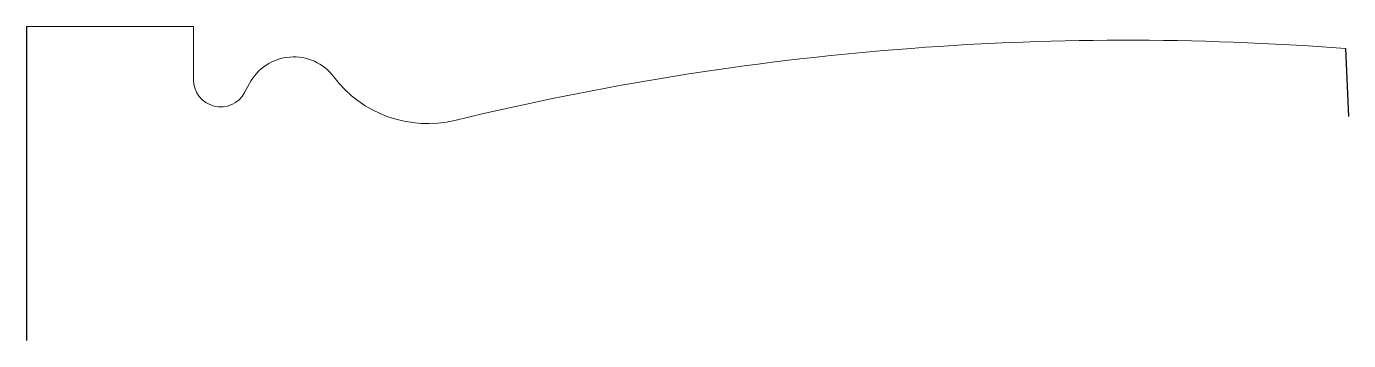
# Model space of a CAD drawing. Header units: millimetres. Extents: x -80 to -0.9, y -30 to -11.2.
import ezdxf

# ---------------------------------------------------------------- set-up
doc = ezdxf.new("R2010")
doc.units = ezdxf.units.MM
doc.header["$MEASUREMENT"] = 0
doc.linetypes.add('K5LT_BASIC', pattern=[0])
doc.layers.get('0').update_dxf_attribs({"lineweight": 25, "true_color": 0xffffff})

msp = doc.modelspace()

# ---------------------------------------------------------------- linework, layer by layer
at = {"color": 5, "linetype": 'K5LT_BASIC', "lineweight": 15, "true_color": 0x0000ff}
for p, q in [((-70, -11.175), (-80, -11.175)), ((-70, -14.374), (-70, -11.175)), ((-66.939, -15.138), (-66.649, -14.592))]:
    msp.add_line(p, q, dxfattribs=at)
for p, q in [((-80, -11.175), (-80, -30)), ((-1.038, -12.5), (-0.86, -16.574))]:
    msp.add_line(p, q)
for centre, radius, start, end in [((-14.106, -183.012), 171.012, 85.61757, 103.61192), ((-64, -16), 3, 36.8699, 152), ((-56, -10), 7, 216.8699, 283.61192), ((-68.374, -14.374), 1.626, 180, 332)]:
    msp.add_arc(centre, radius, start, end, dxfattribs=at)

doc.saveas('drawing.dxf')
